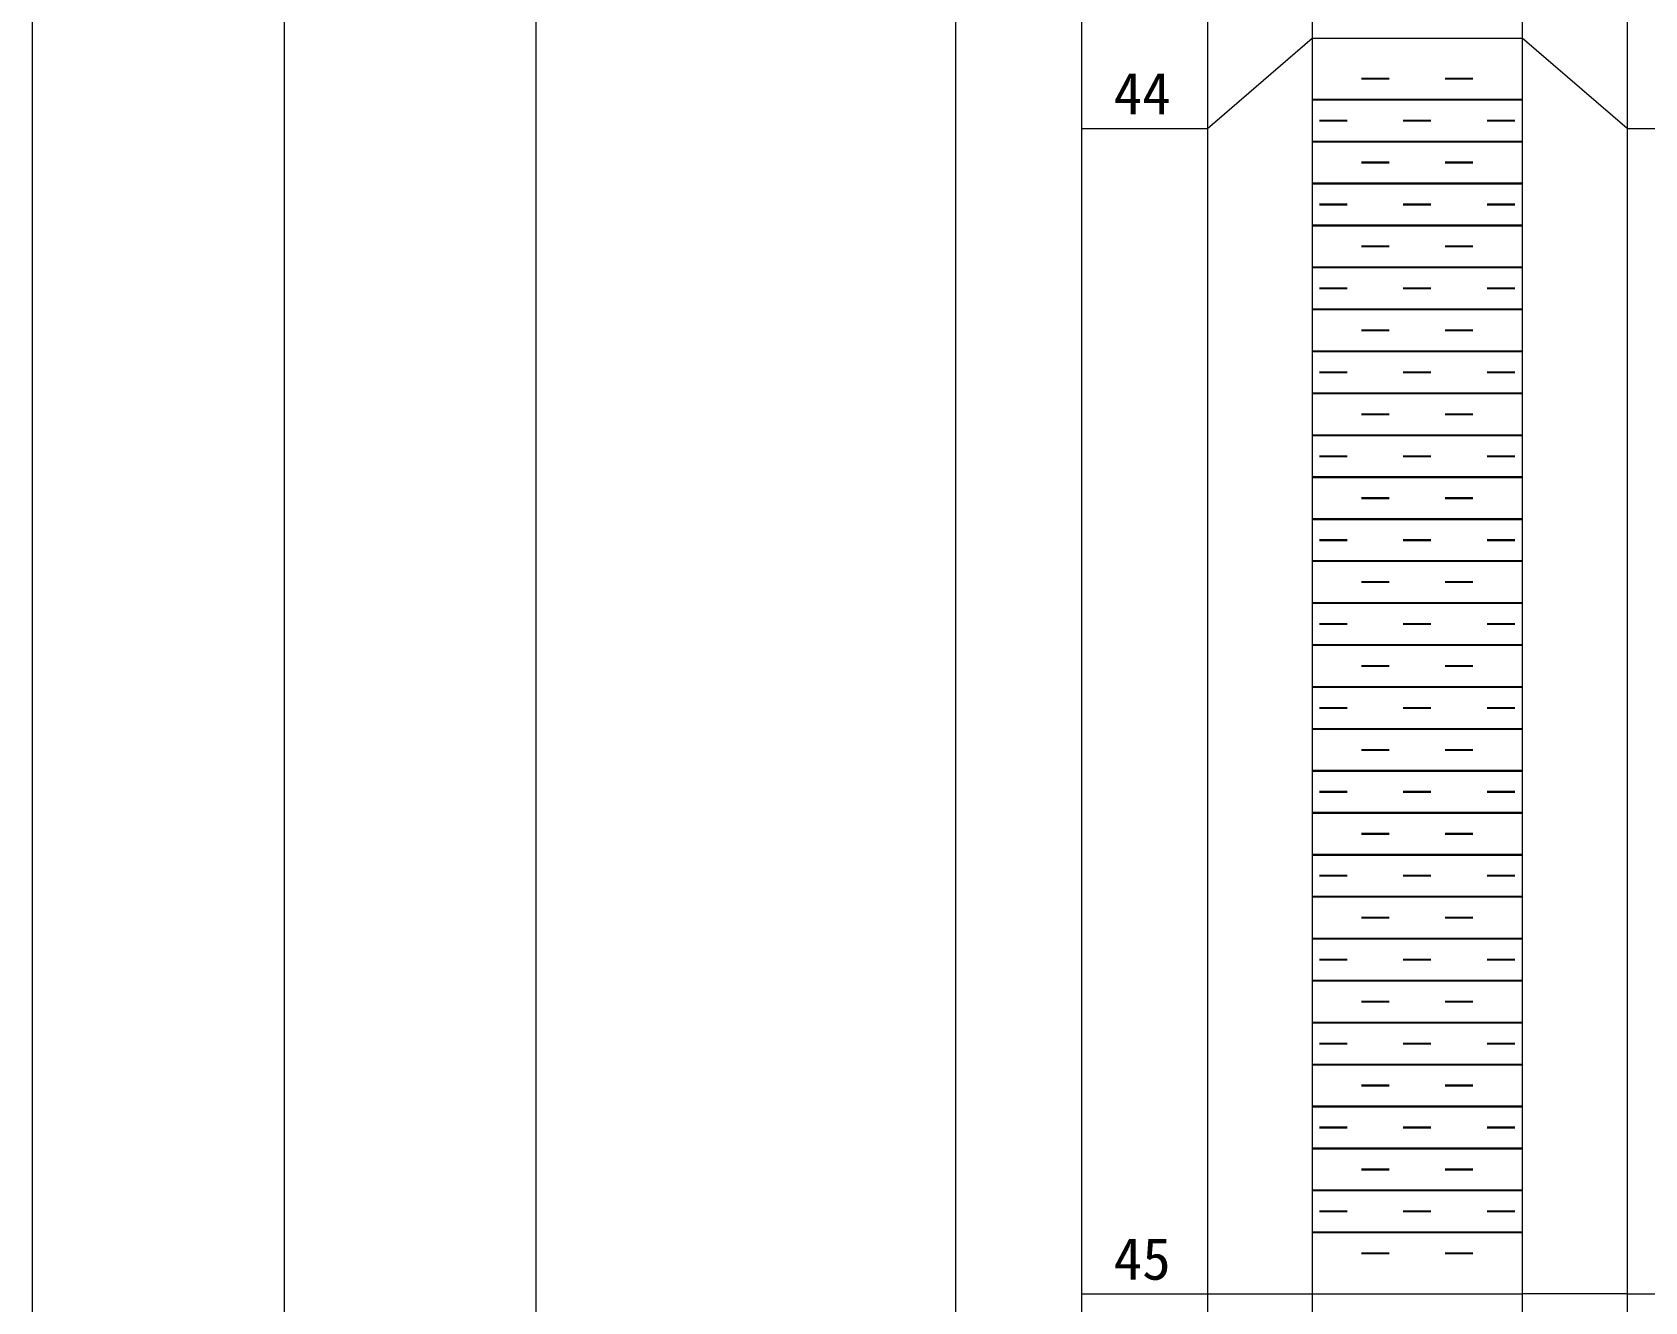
# Model space of a CAD drawing. Header units: inches. Extents: x -27 to 109, y -724 to 26.
# Drawn here: x 5.88 to 21.25, y -156.11 to -144.01 of the extents above; entities that cross this region are included whole.
import ezdxf

# ---------------------------------------------------------------- set-up
doc = ezdxf.new("R2010")
doc.units = ezdxf.units.IN
doc.header["$MEASUREMENT"] = 0
doc.layers.get('0').update_dxf_attribs({"lineweight": 0})
doc.styles.add('宋体', font='')
doc.styles.get('宋体').set_extended_font_data('宋体')

# ---------------------------------------------------------------- blocks, each defined once
blk = doc.blocks.new('lr_block_39')
at = {"color": 7, "const_width": 0.02}
for points in [[(18.548, -144.449), (18.815, -144.449)], [(19.348, -144.449), (19.615, -144.449)], [(18.082, -144.649), (18.882, -144.649)], [(18.882, -144.649), (19.682, -144.649)], [(19.682, -144.649), (20.082, -144.649)], [(18.415, -144.849), (18.148, -144.849)], [(19.215, -144.849), (18.948, -144.849)], [(20.015, -144.849), (19.748, -144.849)], [(18.082, -145.049), (18.882, -145.049)], [(18.882, -145.049), (19.682, -145.049)], [(19.682, -145.049), (20.082, -145.049)], [(18.548, -145.249), (18.815, -145.249)], [(19.348, -145.249), (19.615, -145.249)], [(18.082, -145.449), (18.882, -145.449)], [(18.882, -145.449), (19.682, -145.449)], [(19.682, -145.449), (20.082, -145.449)], [(18.415, -145.649), (18.148, -145.649)], [(19.215, -145.649), (18.948, -145.649)], [(20.015, -145.649), (19.748, -145.649)], [(18.082, -145.849), (18.882, -145.849)], [(18.882, -145.849), (19.682, -145.849)], [(19.682, -145.849), (20.082, -145.849)], [(18.548, -146.049), (18.815, -146.049)], [(19.348, -146.049), (19.615, -146.049)], [(18.082, -146.249), (18.882, -146.249)], [(18.882, -146.249), (19.682, -146.249)], [(19.682, -146.249), (20.082, -146.249)], [(18.415, -146.449), (18.148, -146.449)], [(19.215, -146.449), (18.948, -146.449)], [(20.015, -146.449), (19.748, -146.449)], [(18.082, -146.649), (18.882, -146.649)], [(18.882, -146.649), (19.682, -146.649)], [(19.682, -146.649), (20.082, -146.649)], [(18.548, -146.849), (18.815, -146.849)], [(19.348, -146.849), (19.615, -146.849)], [(18.082, -147.049), (18.882, -147.049)], [(18.882, -147.049), (19.682, -147.049)], [(19.682, -147.049), (20.082, -147.049)], [(18.415, -147.249), (18.148, -147.249)], [(19.215, -147.249), (18.948, -147.249)], [(20.015, -147.249), (19.748, -147.249)], [(18.082, -147.449), (18.882, -147.449)], [(18.882, -147.449), (19.682, -147.449)], [(19.682, -147.449), (20.082, -147.449)], [(18.548, -147.649), (18.815, -147.649)], [(19.348, -147.649), (19.615, -147.649)], [(18.082, -147.849), (18.882, -147.849)], [(18.882, -147.849), (19.682, -147.849)], [(19.682, -147.849), (20.082, -147.849)], [(18.415, -148.049), (18.148, -148.049)], [(19.215, -148.049), (18.948, -148.049)], [(20.015, -148.049), (19.748, -148.049)], [(18.082, -148.249), (18.882, -148.249)], [(18.882, -148.249), (19.682, -148.249)], [(19.682, -148.249), (20.082, -148.249)], [(18.548, -148.449), (18.815, -148.449)], [(19.348, -148.449), (19.615, -148.449)], [(18.082, -148.649), (18.882, -148.649)], [(18.882, -148.649), (19.682, -148.649)], [(19.682, -148.649), (20.082, -148.649)], [(18.415, -148.849), (18.148, -148.849)], [(19.215, -148.849), (18.948, -148.849)], [(20.015, -148.849), (19.748, -148.849)], [(18.082, -149.049), (18.882, -149.049)], [(18.882, -149.049), (19.682, -149.049)], [(19.682, -149.049), (20.082, -149.049)], [(18.548, -149.249), (18.815, -149.249)], [(19.348, -149.249), (19.615, -149.249)], [(18.082, -149.449), (18.882, -149.449)], [(18.882, -149.449), (19.682, -149.449)], [(19.682, -149.449), (20.082, -149.449)], [(18.415, -149.649), (18.148, -149.649)], [(19.215, -149.649), (18.948, -149.649)], [(20.015, -149.649), (19.748, -149.649)], [(18.082, -149.849), (18.882, -149.849)], [(18.882, -149.849), (19.682, -149.849)], [(19.682, -149.849), (20.082, -149.849)], [(18.548, -150.049), (18.815, -150.049)], [(19.348, -150.049), (19.615, -150.049)], [(18.082, -150.249), (18.882, -150.249)], [(18.882, -150.249), (19.682, -150.249)], [(19.682, -150.249), (20.082, -150.249)], [(18.415, -150.449), (18.148, -150.449)], [(19.215, -150.449), (18.948, -150.449)], [(20.015, -150.449), (19.748, -150.449)], [(18.082, -150.649), (18.882, -150.649)], [(18.882, -150.649), (19.682, -150.649)], [(19.682, -150.649), (20.082, -150.649)], [(18.548, -150.849), (18.815, -150.849)], [(19.348, -150.849), (19.615, -150.849)], [(18.082, -151.049), (18.882, -151.049)], [(18.882, -151.049), (19.682, -151.049)], [(19.682, -151.049), (20.082, -151.049)], [(18.415, -151.249), (18.148, -151.249)], [(19.215, -151.249), (18.948, -151.249)], [(20.015, -151.249), (19.748, -151.249)], [(18.082, -151.449), (18.882, -151.449)], [(18.882, -151.449), (19.682, -151.449)], [(19.682, -151.449), (20.082, -151.449)], [(18.548, -151.649), (18.815, -151.649)], [(19.348, -151.649), (19.615, -151.649)], [(18.082, -151.849), (18.882, -151.849)], [(18.882, -151.849), (19.682, -151.849)], [(19.682, -151.849), (20.082, -151.849)], [(18.415, -152.049), (18.148, -152.049)], [(19.215, -152.049), (18.948, -152.049)], [(20.015, -152.049), (19.748, -152.049)], [(18.082, -152.249), (18.882, -152.249)], [(18.882, -152.249), (19.682, -152.249)], [(19.682, -152.249), (20.082, -152.249)], [(18.548, -152.449), (18.815, -152.449)], [(19.348, -152.449), (19.615, -152.449)], [(18.082, -152.649), (18.882, -152.649)], [(18.882, -152.649), (19.682, -152.649)], [(19.682, -152.649), (20.082, -152.649)], [(18.415, -152.849), (18.148, -152.849)], [(19.215, -152.849), (18.948, -152.849)], [(20.015, -152.849), (19.748, -152.849)], [(18.082, -153.049), (18.882, -153.049)], [(18.882, -153.049), (19.682, -153.049)], [(19.682, -153.049), (20.082, -153.049)], [(18.548, -153.249), (18.815, -153.249)], [(19.348, -153.249), (19.615, -153.249)], [(18.082, -153.449), (18.882, -153.449)], [(18.882, -153.449), (19.682, -153.449)], [(19.682, -153.449), (20.082, -153.449)], [(18.415, -153.649), (18.148, -153.649)], [(19.215, -153.649), (18.948, -153.649)], [(20.015, -153.649), (19.748, -153.649)], [(18.082, -153.849), (18.882, -153.849)], [(18.882, -153.849), (19.682, -153.849)], [(19.682, -153.849), (20.082, -153.849)], [(18.548, -154.049), (18.815, -154.049)], [(19.348, -154.049), (19.615, -154.049)], [(18.082, -154.249), (18.882, -154.249)], [(18.882, -154.249), (19.682, -154.249)], [(19.682, -154.249), (20.082, -154.249)], [(18.415, -154.449), (18.148, -154.449)], [(19.215, -154.449), (18.948, -154.449)], [(20.015, -154.449), (19.748, -154.449)], [(18.082, -154.649), (18.882, -154.649)], [(18.882, -154.649), (19.682, -154.649)], [(19.682, -154.649), (20.082, -154.649)], [(18.548, -154.849), (18.815, -154.849)], [(19.348, -154.849), (19.615, -154.849)], [(18.082, -155.049), (18.882, -155.049)], [(18.882, -155.049), (19.682, -155.049)], [(19.682, -155.049), (20.082, -155.049)], [(18.415, -155.249), (18.148, -155.249)], [(19.215, -155.249), (18.948, -155.249)], [(20.015, -155.249), (19.748, -155.249)], [(18.082, -155.449), (18.882, -155.449)], [(18.882, -155.449), (19.682, -155.449)], [(19.682, -155.449), (20.082, -155.449)], [(18.548, -155.649), (18.815, -155.649)], [(19.348, -155.649), (19.615, -155.649)]]:
    blk.add_lwpolyline(points, dxfattribs=at)

msp = doc.modelspace()

# ---------------------------------------------------------------- linework, layer by layer
at = {"linetype": 'Continuous', "lineweight": 15}
for p, q in [((5.882, 0.896), (5.882, -693.554)), ((8.282, 0.896), (8.282, -693.554)), ((10.682, 0.896), (10.682, -693.554)), ((14.682, 0.896), (14.682, -693.554)), ((15.882, 0.896), (15.882, -693.554)), ((17.082, 0.896), (17.082, -693.554)), ((21.082, 0.896), (21.082, -693.554)), ((18.082, -143.324), (18.082, -144.064)), ((20.082, -143.324), (20.082, -144.064)), ((17.082, -144.924), (18.082, -144.064)), ((18.082, -144.064), (20.082, -144.064)), ((18.082, -144.064), (18.082, -156.034)), ((21.082, -144.924), (20.082, -144.064)), ((20.082, -144.064), (20.082, -156.034)), ((15.882, -144.924), (17.082, -144.924)), ((21.082, -144.924), (23.482, -144.924)), ((15.882, -156.034), (17.082, -156.034)), ((17.082, -156.034), (18.082, -156.034)), ((18.082, -156.034), (20.082, -156.034)), ((18.082, -156.034), (18.082, -187.274)), ((21.082, -156.034), (20.082, -156.034)), ((20.082, -156.034), (20.082, -187.274)), ((21.082, -156.034), (23.482, -156.034))]:
    msp.add_line(p, q, dxfattribs=at)

# ---------------------------------------------------------------- block references
at = {"color": 7}
msp.add_blockref('lr_block_39', (0, 0), dxfattribs=at)

# ---------------------------------------------------------------- texts
at = {"style": '宋体'}
for s, p in [('44', (16.189, -144.79)), ('45', (16.189, -155.9))]:
    msp.add_text(s, height=0.4, dxfattribs=at).set_placement(p)

doc.saveas('drawing.dxf')
